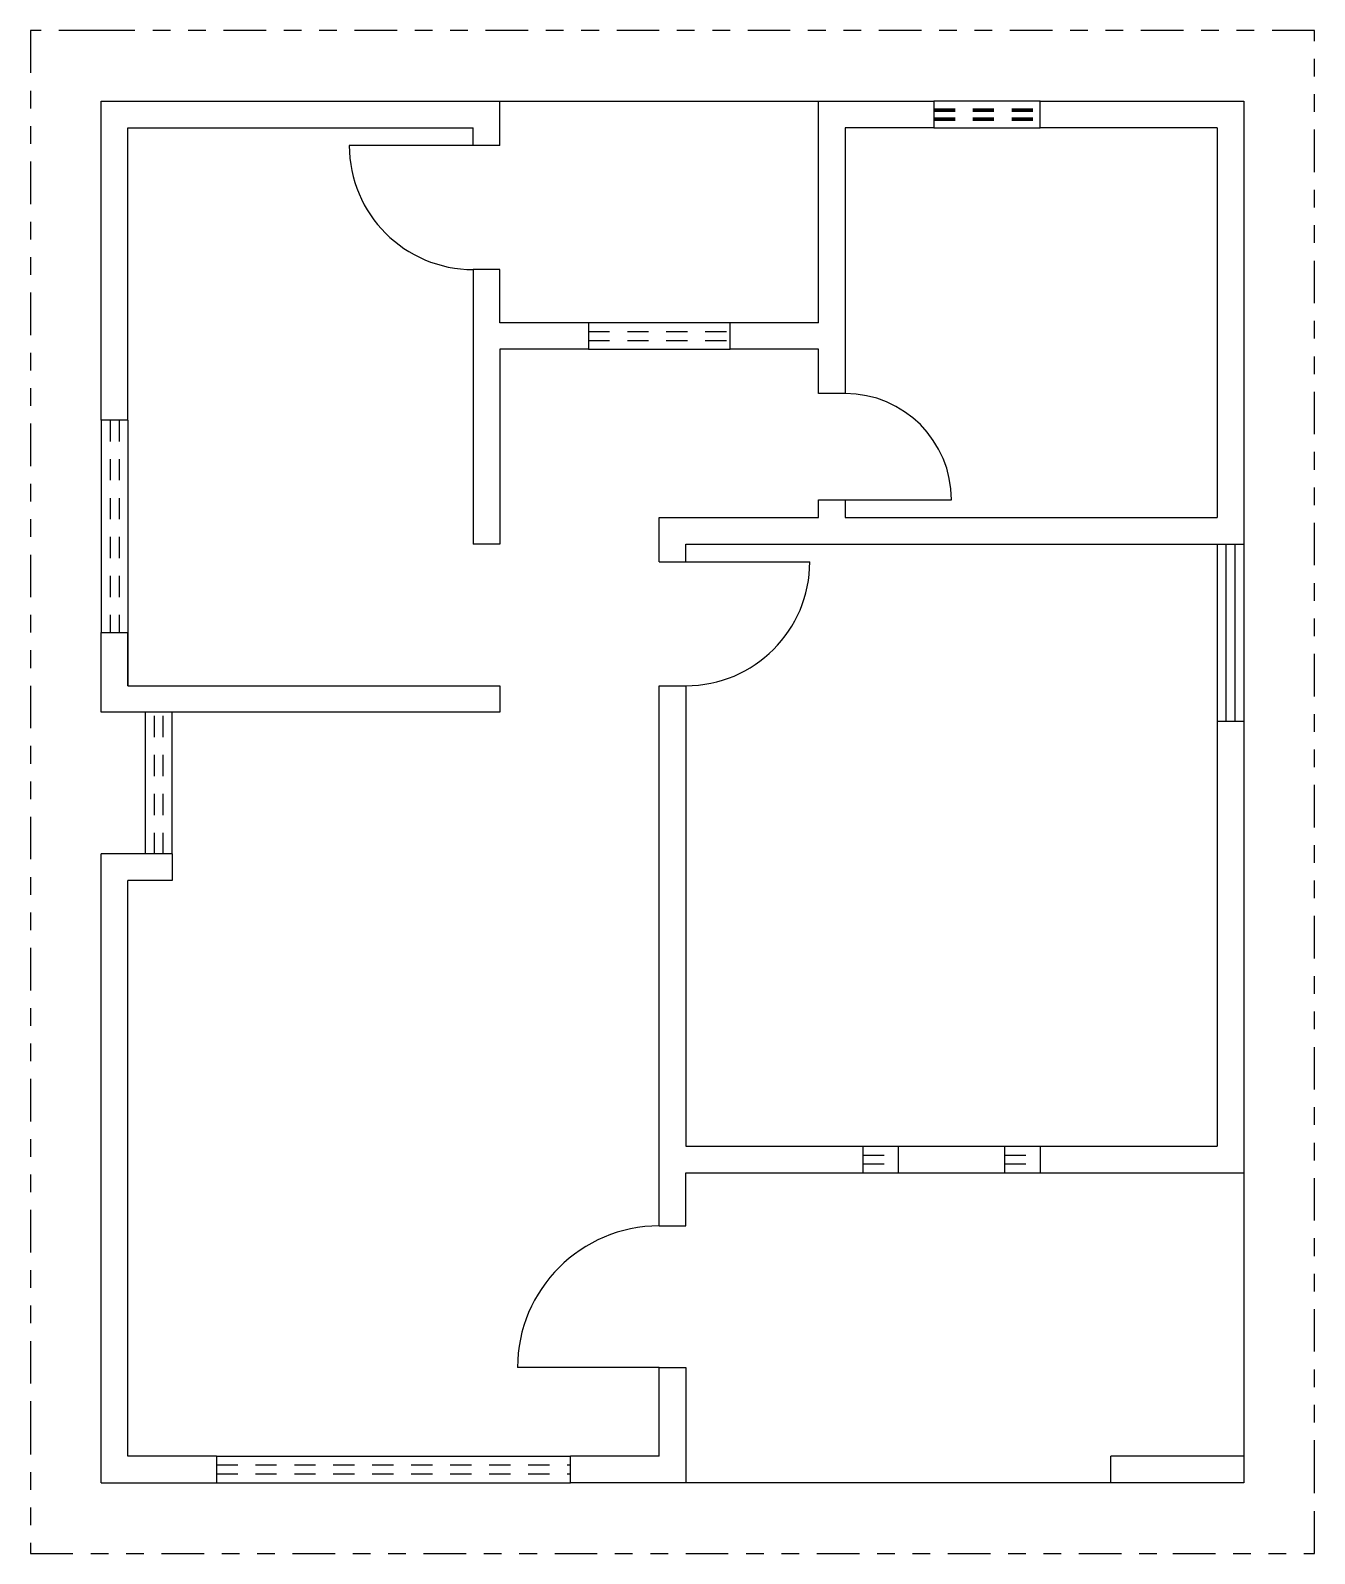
# Model space of a CAD drawing. Header units: millimetres. Extents: x 13.24 to 20.49, y 8.63 to 17.23.
import ezdxf

# ---------------------------------------------------------------- set-up
doc = ezdxf.new("R2010")
doc.units = ezdxf.units.MM
doc.header["$LTSCALE"] = 0.01
doc.linetypes.add('ACAD_ISO02W100', pattern=[15, 12, -3])
doc.linetypes.add('ACAD_ISO05W100', pattern=[33, 24, -3, 0, -3, 0, -3])
for name, color, linetype in [('coberta', 253, 'Continuous'), ('janelas', 211, 'Continuous'), ('paredes', 7, 'Continuous'), ('portas', 5, 'Continuous')]:
    doc.layers.add(name, color=color, linetype=linetype)

msp = doc.modelspace()

# ---------------------------------------------------------------- linework, layer by layer
at = {"layer": 'coberta', "linetype": 'ACAD_ISO05W100'}
for p, q in [((13.6368, 17.2258), (13.2368, 17.2258)), ((13.2368, 17.2258), (13.2368, 9.4258)), ((20.4868, 17.2258), (13.6368, 17.2258)), ((20.4868, 9.0258), (20.4868, 17.2258)), ((13.2368, 9.4258), (13.2368, 8.6258)), ((20.4868, 8.6258), (20.4868, 9.0258)), ((13.2368, 8.6258), (19.6868, 8.6258)), ((19.6868, 8.6258), (20.4868, 8.6258))]:
    msp.add_line(p, q, dxfattribs=at)
at = {"layer": 'janelas'}
for p, q in [((18.9368, 16.8258), (18.3368, 16.8258)), ((18.3368, 16.6758), (18.9368, 16.6758)), ((17.1868, 15.5758), (16.3868, 15.5758)), ((16.3868, 15.4258), (17.1868, 15.4258)), ((13.6368, 15.0258), (13.6368, 13.8258)), ((13.7868, 15.0258), (13.7868, 13.8258)), ((19.9368, 14.3258), (19.9368, 13.3258)), ((19.9868, 14.3258), (19.9868, 13.3258)), ((20.0368, 14.3258), (20.0368, 13.3258)), ((20.0868, 14.3258), (20.0868, 13.3258)), ((13.8868, 12.5758), (13.8868, 13.3758)), ((14.0368, 12.5758), (14.0368, 13.3758)), ((17.9368, 10.9258), (18.1368, 10.9258)), ((18.7368, 10.9258), (18.9368, 10.9258)), ((17.9368, 10.7758), (18.1368, 10.7758)), ((18.7368, 10.7758), (18.9368, 10.7758)), ((14.2868, 9.1758), (16.2868, 9.1758)), ((14.2868, 9.0258), (16.2868, 9.0258))]:
    msp.add_line(p, q, dxfattribs=at)
at = {"layer": 'janelas', "linetype": 'ACAD_ISO02W100', "lineweight": 100}
for p, q in [((18.3368, 16.7758), (18.9368, 16.7758)), ((18.3368, 16.7258), (18.9368, 16.7258))]:
    msp.add_line(p, q, dxfattribs=at)
at = {"layer": 'janelas', "linetype": 'ACAD_ISO02W100'}
for p, q in [((16.3868, 15.5258), (17.1868, 15.5258)), ((16.3868, 15.4758), (17.1868, 15.4758)), ((13.6868, 15.0258), (13.6868, 13.8258)), ((13.7368, 15.0258), (13.7368, 13.8258)), ((13.9368, 12.5758), (13.9368, 13.3758)), ((13.9868, 12.5758), (13.9868, 13.3758)), ((17.9368, 10.8758), (18.1368, 10.8758)), ((18.7368, 10.8758), (18.9368, 10.8758)), ((17.9368, 10.8258), (18.1368, 10.8258)), ((18.7368, 10.8258), (18.9368, 10.8258)), ((14.2868, 9.1258), (16.2868, 9.1258)), ((14.2868, 9.0758), (16.2868, 9.0758))]:
    msp.add_line(p, q, dxfattribs=at)
at = {"layer": 'paredes'}
for p, q in [((15.8868, 16.5758), (15.8868, 16.8258)), ((17.6868, 16.6758), (17.6868, 16.8258)), ((18.3368, 16.8258), (18.3368, 16.6758)), ((18.9368, 16.6758), (18.9368, 16.8258)), ((15.7368, 16.5758), (15.7368, 16.6758)), ((17.6868, 15.5758), (17.6868, 16.6758)), ((18.3368, 16.6758), (17.8368, 16.6758)), ((18.3368, 16.6758), (17.8368, 16.6758)), ((17.8368, 16.6758), (17.8368, 15.1758)), ((19.9368, 16.6758), (18.9368, 16.6758)), ((15.8868, 16.5758), (15.7368, 16.5758)), ((15.8868, 15.8758), (15.7368, 15.8758)), ((15.7368, 15.8758), (15.7368, 15.6758)), ((15.8868, 15.5758), (15.8868, 15.8758)), ((15.7368, 15.6758), (15.7368, 14.3258)), ((16.3868, 15.5758), (15.8868, 15.5758)), ((16.3868, 15.5758), (16.3868, 15.4258)), ((17.1868, 15.4258), (17.1868, 15.5758)), ((17.6868, 15.5758), (17.1868, 15.5758)), ((16.3868, 15.4258), (15.8868, 15.4258)), ((15.8868, 15.4258), (15.8868, 14.3258)), ((17.6868, 15.4258), (17.1868, 15.4258)), ((17.6868, 15.1758), (17.6868, 15.4258)), ((17.8368, 15.1758), (17.6868, 15.1758)), ((13.7868, 15.0258), (13.6368, 15.0258)), ((17.6868, 14.4758), (17.6868, 14.5758)), ((17.6868, 14.5758), (17.8368, 14.5758)), ((17.8368, 14.5758), (17.8368, 14.4758)), ((16.7868, 14.4758), (17.6868, 14.4758)), ((16.7868, 14.3258), (16.7868, 14.4758)), ((17.8368, 14.4758), (19.9368, 14.4758)), ((15.8868, 14.3258), (15.7368, 14.3258)), ((16.7868, 14.2258), (16.7868, 14.3258)), ((16.9368, 14.2258), (16.9368, 14.3258)), ((16.9368, 14.3258), (19.9368, 14.3258)), ((19.9368, 14.3258), (20.0868, 14.3258)), ((16.7868, 14.2258), (16.9368, 14.2258)), ((13.6368, 13.8258), (13.7868, 13.8258)), ((13.7868, 13.8258), (13.7868, 13.5258)), ((13.7868, 13.5258), (15.8868, 13.5258)), ((15.8868, 13.5258), (15.8868, 13.3758)), ((16.7868, 10.4758), (16.7868, 13.5258)), ((16.7868, 13.5258), (16.9368, 13.5258)), ((16.9368, 13.5258), (16.9368, 10.9258)), ((15.8868, 13.3758), (13.6368, 13.3758)), ((19.9368, 13.3258), (20.0868, 13.3258)), ((13.7868, 12.5758), (13.6368, 12.5758)), ((14.0368, 12.5758), (13.7868, 12.5758)), ((14.0368, 12.5758), (14.0368, 12.4258)), ((14.0368, 12.4258), (13.7868, 12.4258)), ((16.9368, 10.9258), (17.9368, 10.9258)), ((17.9368, 10.9258), (17.9368, 10.7758)), ((18.1368, 10.9258), (18.7368, 10.9258)), ((18.1368, 10.9258), (18.1368, 10.7758)), ((18.7368, 10.9258), (18.7368, 10.7758)), ((18.9368, 10.9258), (19.9368, 10.9258)), ((18.9368, 10.9258), (18.9368, 10.7758)), ((16.9368, 10.4758), (16.9368, 10.7758)), ((16.9368, 10.7758), (17.9368, 10.7758)), ((18.1368, 10.7758), (18.7368, 10.7758)), ((18.9368, 10.7758), (20.0868, 10.7758)), ((16.7868, 10.4758), (16.9368, 10.4758)), ((16.7868, 9.1758), (16.7868, 9.6758)), ((16.7868, 9.6758), (16.9368, 9.6758)), ((16.9368, 9.6758), (16.9368, 9.0258)), ((14.2868, 9.1758), (14.2868, 9.0258)), ((16.2868, 9.0258), (16.2868, 9.1758)), ((19.3368, 9.0258), (19.3368, 9.1758)), ((13.6368, 9.0258), (14.2868, 9.0258))]:
    msp.add_line(p, q, dxfattribs=at)
for points in [[(13.6368, 15.0258), (13.6368, 16.8258), (18.3368, 16.8258)], [(18.9368, 16.8258), (20.0868, 16.8258), (20.0868, 9.0258), (16.2868, 9.0258)], [(13.7868, 15.0258), (13.7868, 16.6758), (15.7368, 16.6758)], [(19.9368, 16.6758), (19.9368, 14.4758)], [(13.6368, 13.3758), (13.6368, 13.8258)], [(13.7868, 13.5258), (13.7868, 13.8258)], [(19.9368, 13.3258), (19.9368, 10.9258)], [(13.6368, 9.0258), (13.6368, 12.5758)], [(14.2868, 9.1758), (13.7868, 9.1758), (13.7868, 12.4258)], [(16.7868, 9.1758), (16.2868, 9.1758)], [(20.0868, 9.1758), (19.3368, 9.1758)]]:
    msp.add_lwpolyline(points, dxfattribs=at)
at = {"layer": 'portas'}
for p, q in [((15.7368, 16.5758), (15.0368, 16.5758)), ((17.8368, 14.5758), (18.4368, 14.5758)), ((16.9368, 14.2258), (17.6368, 14.2258)), ((16.7868, 9.6758), (15.9868, 9.6758))]:
    msp.add_line(p, q, dxfattribs=at)
for centre, radius, start, end in [((15.7368, 16.5758), 0.7, 180, 270), ((17.8368, 14.5758), 0.6, 0, 90), ((16.9368, 14.2258), 0.7, 270, 0), ((16.7868, 9.6758), 0.8, 90, 180)]:
    msp.add_arc(centre, radius, start, end, dxfattribs=at)

doc.saveas('drawing.dxf')
